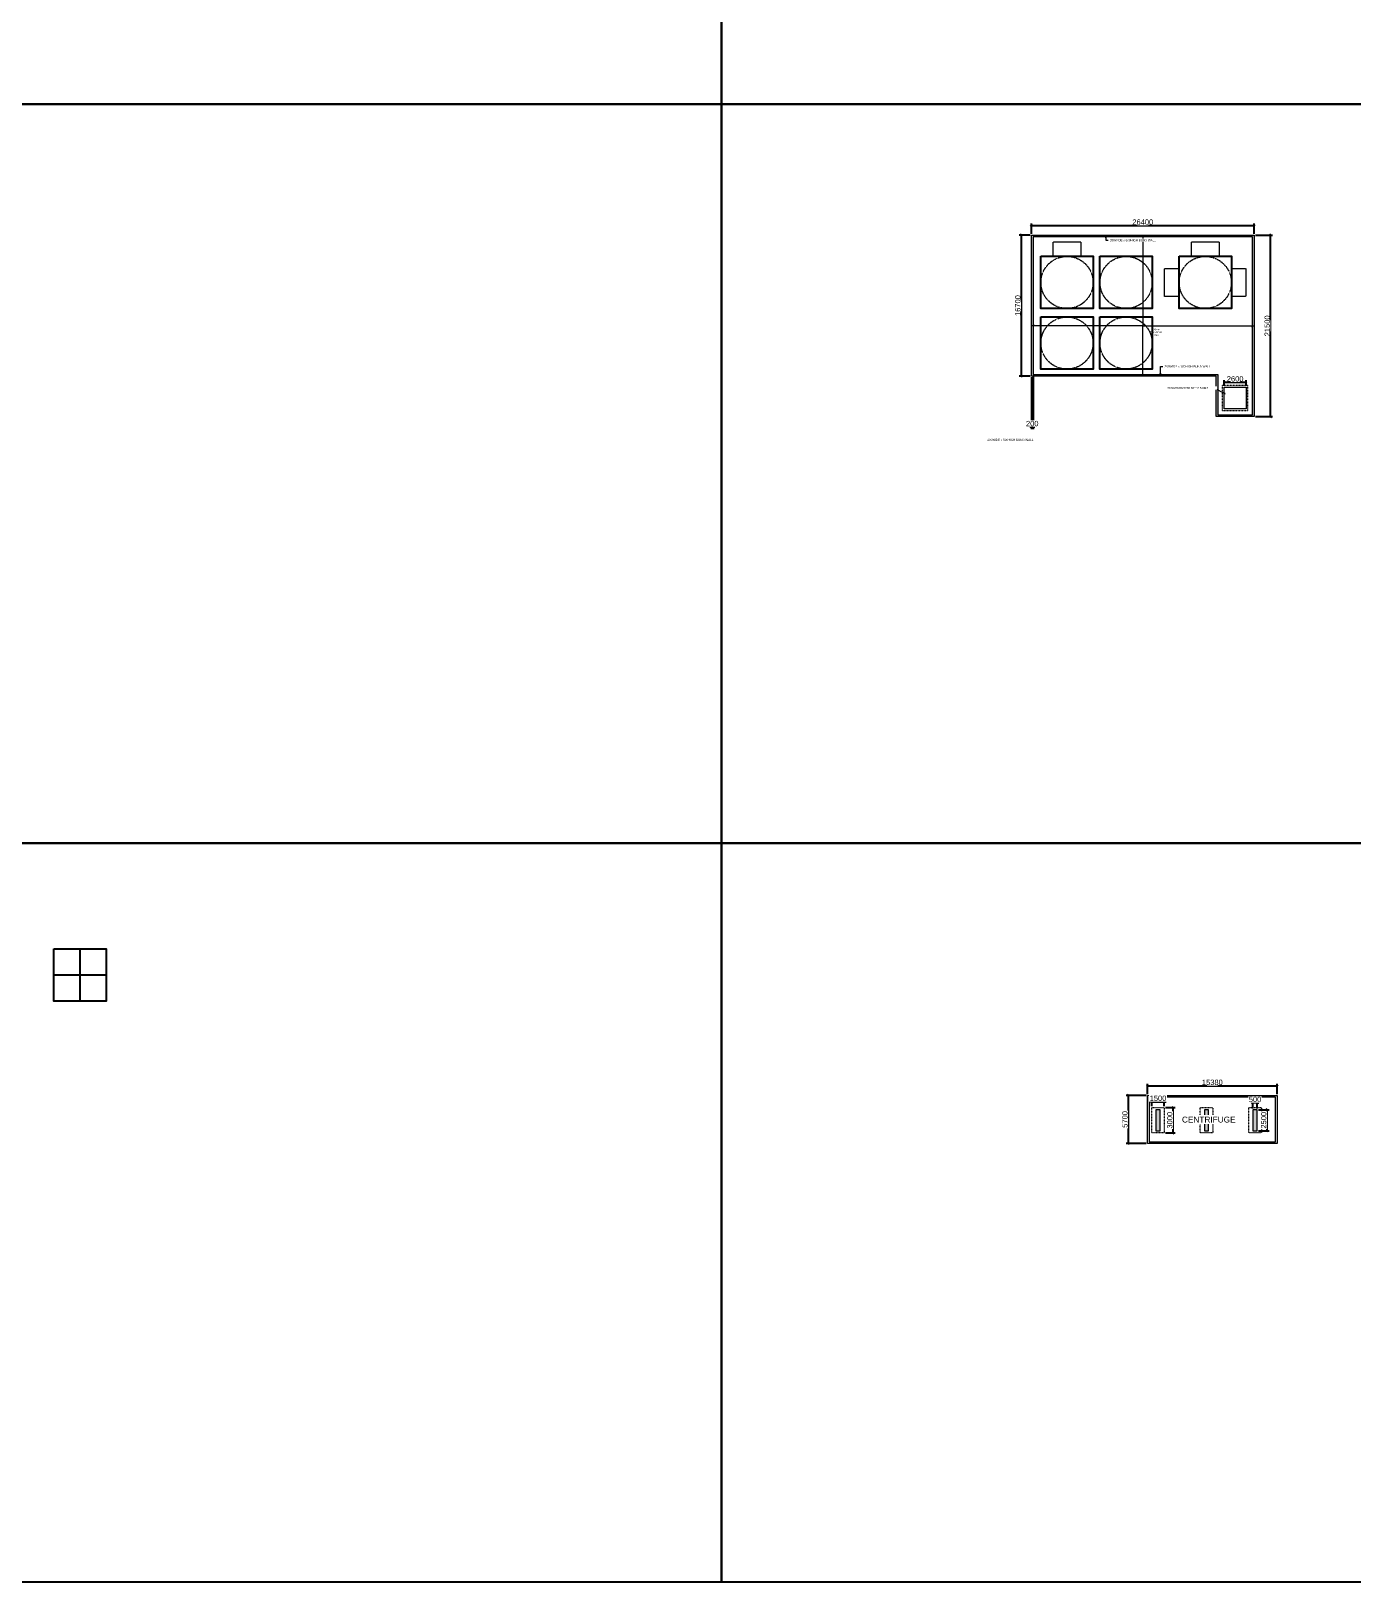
# Model space of a CAD drawing. Header units: millimetres. Extents: x 14826 to 891005, y -311366 to 56117.
# Drawn here: x 418310 to 574868, y -311366 to -127624 of the extents above; entities that cross this region are included whole.
import ezdxf

# ---------------------------------------------------------------- set-up
doc = ezdxf.new("R2010")
doc.units = ezdxf.units.MM
doc.linetypes.add('Dash', pattern=[6.35, 3.175, -3.175])
doc.linetypes.add('Hidden', pattern=[7.14375, 4.7625, -2.38125])
for name, color, linetype, lineweight in [('A-ANNO-DIMS', 7, 'Continuous', 9), ('A-DETL-HDLN', 7, 'Hidden', 9), ('A-WALL', 7, 'Continuous', 9), ('A-WALL-HDLN', 7, 'Dash', 9), ('G-ANNO-TEXT', 7, 'Continuous', 9), ('S-COLS', 7, 'Continuous', 9), ('S-FLOR-SYMB', 7, 'Continuous', 9), ('S-FNDN', 7, 'Continuous', 9), ('S-FNDN-HDLN', 7, 'Dash', 9), ('S-FNDN-IDEN', 7, 'Continuous', 9)]:
    doc.layers.add(name, color=color, linetype=linetype, lineweight=lineweight)
doc.styles.add('Arial', font='arial.ttf', dxfattribs={"height": 636.361708})
doc.styles.add('Arial_1', font='arial.ttf', dxfattribs={"height": 636.4})
doc.dimstyles.new('Greene_Arch_tick_-_2_5mm_Arial', dxfattribs={"dimscale": 304.8, "dimtxt": 255.06485, "dimasz": 0.656168, "dimexe": 0.787402, "dimexo": 0.492126, "dimgap": 0.246063, "dimtad": 1, "dimdec": 0, "dimzin": 0, "dimdsep": 46, "dimtxsty": 'Arial', "dimblk1": 'OBLIQUE', "dimblk2": 'OBLIQUE', "dimsah": 1, "dimcen": 0.09, "dimazin": 0, "dimtfac": 1, "dimtdec": 4, "dimtix": 1, "dimtmove": 0, "dimatfit": 3, "dimfxl": 1, "dimtvp": 1, "dimtfill": 1, "dimtolj": 1, "dimtzin": 0, "dimarcsym": 2})

# ---------------------------------------------------------------- blocks, each defined once
blk = doc.blocks.new('_Oblique')
at = {"color": 0, "linetype": 'ByBlock', "lineweight": -2}
blk.add_line((-0.5, -0.5), (0.5, 0.5), dxfattribs=at)
blk = doc.blocks.new('*D611')
at = {"layer": 'A-ANNO-DIMS', "color": 0, "lineweight": -2, "transparency": 16777216}
for p, q in [((536872, -151651), (536872, -150425)), ((536872, -150665), (563272, -150665)), ((563272, -151651), (563272, -150425))]:
    blk.add_line(p, q, dxfattribs=at)
at = {"layer": 'Defpoints', "color": 0, "transparency": 16777216}
for p in [(563272, -150665), (536872, -151801), (563272, -151801)]:
    blk.add_point(p, dxfattribs=at)
at = {"layer": 'A-ANNO-DIMS', "color": 0, "lineweight": -2, "transparency": 16777216, "xscale": 200, "yscale": 200, "zscale": 200, "rotation": 180}
blk.add_blockref('_Oblique', (536872, -150665), dxfattribs=at)
at = {"layer": 'A-ANNO-DIMS', "color": 0, "lineweight": -2, "transparency": 16777216, "xscale": 200, "yscale": 200, "zscale": 200}
blk.add_blockref('_Oblique', (563272, -150665), dxfattribs=at)
at = {"layer": 'A-ANNO-DIMS', "color": 0, "transparency": 16777216, "insert": (550072, -150265), "char_height": 636.4, "width": 1153.68, "attachment_point": 5, "style": 'Arial', "bg_fill": 3, "box_fill_scale": 1.1, "bg_fill_color": 256, "bg_fill_true_color": 13158600, "bg_fill_transparency": 0}
blk.add_mtext('\\A1;26400', dxfattribs=at)
blk = doc.blocks.new('*D612')
at = {"layer": 'A-ANNO-DIMS', "color": 0, "lineweight": -2, "transparency": 16777216}
for p, q in [((563422, -151801), (565464, -151801)), ((565224, -173301), (565224, -151801)), ((563422, -173301), (565464, -173301))]:
    blk.add_line(p, q, dxfattribs=at)
at = {"layer": 'Defpoints', "color": 0, "transparency": 16777216}
for p in [(563272, -151801), (565224, -151801), (563272, -173301)]:
    blk.add_point(p, dxfattribs=at)
at = {"layer": 'A-ANNO-DIMS', "color": 0, "lineweight": -2, "transparency": 16777216, "xscale": 200, "yscale": 200, "zscale": 200}
for p, rotation in [((565224, -151801), 90), ((565224, -173301), 270)]:
    blk.add_blockref('_Oblique', p, dxfattribs=dict(at, rotation=rotation))
at = {"layer": 'A-ANNO-DIMS', "color": 0, "transparency": 16777216, "insert": (564824, -162551), "char_height": 636.4, "width": 1153.68, "attachment_point": 5, "rotation": 90, "style": 'Arial', "bg_fill": 3, "box_fill_scale": 1.1, "bg_fill_color": 256, "bg_fill_true_color": 13158600, "bg_fill_transparency": 0}
blk.add_mtext('\\A1;21500', dxfattribs=at)
blk = doc.blocks.new('*D613')
at = {"layer": 'A-ANNO-DIMS', "color": 0, "lineweight": -2, "transparency": 16777216}
for p, q in [((536722, -151801), (535424, -151801)), ((535664, -151801), (535664, -168501)), ((536722, -168501), (535424, -168501))]:
    blk.add_line(p, q, dxfattribs=at)
at = {"layer": 'Defpoints', "color": 0, "transparency": 16777216}
for p in [(536872, -151801), (535664, -168501), (536872, -168501)]:
    blk.add_point(p, dxfattribs=at)
at = {"layer": 'A-ANNO-DIMS', "color": 0, "lineweight": -2, "transparency": 16777216, "xscale": 200, "yscale": 200, "zscale": 200}
for p, rotation in [((535664, -151801), 90), ((535664, -168501), 270)]:
    blk.add_blockref('_Oblique', p, dxfattribs=dict(at, rotation=rotation))
at = {"layer": 'A-ANNO-DIMS', "color": 0, "transparency": 16777216, "insert": (535264, -160151), "char_height": 636.4, "width": 1153.68, "attachment_point": 5, "rotation": 90, "style": 'Arial', "bg_fill": 3, "box_fill_scale": 1.1, "bg_fill_color": 256, "bg_fill_true_color": 13158600, "bg_fill_transparency": 0}
blk.add_mtext('\\A1;16700', dxfattribs=at)
blk = doc.blocks.new('*D614')
at = {"layer": 'A-ANNO-DIMS', "color": 0, "lineweight": -2, "transparency": 16777216}
for p, q in [((536872, -168651), (536872, -174775)), ((537072, -168451), (537072, -174775)), ((536872, -174535), (536672, -174535)), ((536872, -174535), (537072, -174535)), ((537072, -174535), (537272, -174535))]:
    blk.add_line(p, q, dxfattribs=at)
at = {"layer": 'Defpoints', "color": 0, "transparency": 16777216}
for p in [(536872, -168501), (537072, -168301)]:
    blk.add_point(p, dxfattribs=at)
at = {"layer": 'A-ANNO-DIMS', "color": 0, "lineweight": -2, "transparency": 16777216, "xscale": 200, "yscale": 200, "zscale": 200}
blk.add_blockref('_Oblique', (536872, -174535), dxfattribs=at)
at = {"layer": 'A-ANNO-DIMS', "color": 0, "lineweight": -2, "transparency": 16777216, "xscale": 200, "yscale": 200, "zscale": 200, "rotation": 180}
blk.add_blockref('_Oblique', (537072, -174535), dxfattribs=at)
at = {"layer": 'A-ANNO-DIMS', "color": 0, "transparency": 16777216, "insert": (536972, -174135), "char_height": 636.4, "width": 692.21, "attachment_point": 5, "style": 'Arial', "bg_fill": 3, "box_fill_scale": 1.1, "bg_fill_color": 256, "bg_fill_true_color": 13158600, "bg_fill_transparency": 0}
blk.add_mtext('\\A1;200', dxfattribs=at)
at = {"layer": 'Defpoints', "color": 0, "transparency": 16777216}
blk.add_point((537072, -174535), dxfattribs=at)
blk = doc.blocks.new('*D615')
at = {"layer": 'A-ANNO-DIMS', "color": 0, "lineweight": -2, "transparency": 16777216}
for p, q in [((559722, -169651), (559722, -168996)), ((562322, -169651), (562322, -168996)), ((559722, -169236), (562322, -169236))]:
    blk.add_line(p, q, dxfattribs=at)
at = {"layer": 'A-ANNO-DIMS', "color": 0, "lineweight": -2, "transparency": 16777216, "xscale": 200, "yscale": 200, "zscale": 200, "rotation": 180}
blk.add_blockref('_Oblique', (559722, -169236), dxfattribs=at)
at = {"layer": 'A-ANNO-DIMS', "color": 0, "lineweight": -2, "transparency": 16777216, "xscale": 200, "yscale": 200, "zscale": 200}
blk.add_blockref('_Oblique', (562322, -169236), dxfattribs=at)
at = {"layer": 'A-ANNO-DIMS', "color": 0, "transparency": 16777216, "insert": (561022, -168836), "char_height": 636.4, "width": 922.94, "attachment_point": 5, "style": 'Arial', "bg_fill": 3, "box_fill_scale": 1.1, "bg_fill_color": 256, "bg_fill_true_color": 13158600, "bg_fill_transparency": 0}
blk.add_mtext('\\A1;2600', dxfattribs=at)
at = {"layer": 'Defpoints', "color": 0, "transparency": 16777216}
for p in [(559722, -169801), (562322, -169236), (562322, -169801)]:
    blk.add_point(p, dxfattribs=at)
blk = doc.blocks.new('M_Span Direction - One Way Slab-368266-LIME SYSTEM _ MIXED SLURRY S1_S2')
at = {"layer": 'S-FLOR-SYMB'}
for points in [[(-128.9, 0.8), (-128.9, 0), (-132, 0)], [(128.9, -0.8), (128.9, 0), (132, 0)]]:
    blk.add_hatch(color=256, dxfattribs=at).paths.add_polyline_path(points)
for p, q in [((0, 107.5), (-1.1, 106.4)), ((0, 107.5), (1.1, 106.4)), ((0, 107.5), (0, 0)), ((-128.9, 0.8), (-132, 0)), ((0, 0), (-132, 0)), ((-128.9, 0), (-128.9, 0.8)), ((0, 0), (132, 0)), ((0, -59.5), (0, 0)), ((128.9, -0.8), (132, 0)), ((128.9, 0), (128.9, -0.8)), ((0, -59.5), (-1.1, -58.4)), ((0, -59.5), (1.1, -58.4))]:
    blk.add_line(p, q, dxfattribs=at)
blk = doc.blocks.new('*D617')
at = {"layer": 'A-ANNO-DIMS', "color": 0, "lineweight": -2, "transparency": 16777216}
for p, q in [((550627, -253563), (550627, -252337)), ((550627, -252577), (566007, -252577)), ((566007, -253563), (566007, -252337))]:
    blk.add_line(p, q, dxfattribs=at)
at = {"layer": 'Defpoints', "color": 0, "transparency": 16777216}
for p in [(566007, -252577), (550627, -253713), (566007, -253713)]:
    blk.add_point(p, dxfattribs=at)
at = {"layer": 'A-ANNO-DIMS', "color": 0, "lineweight": -2, "transparency": 16777216, "xscale": 200, "yscale": 200, "zscale": 200, "rotation": 180}
blk.add_blockref('_Oblique', (550627, -252577), dxfattribs=at)
at = {"layer": 'A-ANNO-DIMS', "color": 0, "lineweight": -2, "transparency": 16777216, "xscale": 200, "yscale": 200, "zscale": 200}
blk.add_blockref('_Oblique', (566007, -252577), dxfattribs=at)
at = {"layer": 'A-ANNO-DIMS', "color": 0, "transparency": 16777216, "insert": (558317, -252177), "char_height": 636.4, "width": 1153.68, "attachment_point": 5, "style": 'Arial', "bg_fill": 3, "box_fill_scale": 1.1, "bg_fill_color": 256, "bg_fill_true_color": 13158600, "bg_fill_transparency": 0}
blk.add_mtext('\\A1;15380', dxfattribs=at)
blk = doc.blocks.new('*D618')
at = {"layer": 'A-ANNO-DIMS', "color": 0, "lineweight": -2, "transparency": 16777216}
for p, q in [((550477, -253713), (548115, -253713)), ((548355, -253713), (548355, -259413)), ((550477, -259413), (548115, -259413))]:
    blk.add_line(p, q, dxfattribs=at)
at = {"layer": 'Defpoints', "color": 0, "transparency": 16777216}
for p in [(550627, -253713), (548355, -259413), (550627, -259413)]:
    blk.add_point(p, dxfattribs=at)
at = {"layer": 'A-ANNO-DIMS', "color": 0, "lineweight": -2, "transparency": 16777216, "xscale": 200, "yscale": 200, "zscale": 200}
for p, rotation in [((548355, -253713), 90), ((548355, -259413), 270)]:
    blk.add_blockref('_Oblique', p, dxfattribs=dict(at, rotation=rotation))
at = {"layer": 'A-ANNO-DIMS', "color": 0, "transparency": 16777216, "insert": (547956, -256563), "char_height": 636.4, "attachment_point": 5, "rotation": 90, "style": 'Arial', "bg_fill": 3, "box_fill_scale": 1.1, "bg_fill_color": 256, "bg_fill_true_color": 13158600, "bg_fill_transparency": 0}
blk.add_mtext('\\A1;5700', dxfattribs=at)
blk = doc.blocks.new('*D619')
at = {"layer": 'A-ANNO-DIMS', "color": 0, "lineweight": -2, "transparency": 16777216}
for p, q in [((552777, -255163), (553913, -255163)), ((553673, -258163), (553673, -255163)), ((552777, -258163), (553913, -258163))]:
    blk.add_line(p, q, dxfattribs=at)
at = {"layer": 'A-ANNO-DIMS', "color": 0, "lineweight": -2, "transparency": 16777216, "xscale": 200, "yscale": 200, "zscale": 200}
for p, rotation in [((553673, -255163), 90), ((553673, -258163), 270)]:
    blk.add_blockref('_Oblique', p, dxfattribs=dict(at, rotation=rotation))
at = {"layer": 'A-ANNO-DIMS', "color": 0, "transparency": 16777216, "insert": (553273, -256663), "char_height": 636.4, "attachment_point": 5, "rotation": 90, "style": 'Arial', "bg_fill": 3, "box_fill_scale": 1.1, "bg_fill_color": 256, "bg_fill_true_color": 13158600, "bg_fill_transparency": 0}
blk.add_mtext('\\A1;3000', dxfattribs=at)
at = {"layer": 'Defpoints', "color": 0, "transparency": 16777216}
for p in [(552627, -255163), (553673, -255163), (552627, -258163)]:
    blk.add_point(p, dxfattribs=at)
blk = doc.blocks.new('*D620')
at = {"layer": 'A-ANNO-DIMS', "color": 0, "lineweight": -2, "transparency": 16777216}
for p, q in [((551127, -254468), (550927, -254468)), ((551127, -255013), (551127, -254228)), ((551127, -254468), (552627, -254468)), ((552627, -255013), (552627, -254228)), ((552627, -254468), (552827, -254468))]:
    blk.add_line(p, q, dxfattribs=at)
at = {"layer": 'A-ANNO-DIMS', "color": 0, "lineweight": -2, "transparency": 16777216, "xscale": 200, "yscale": 200, "zscale": 200}
blk.add_blockref('_Oblique', (551127, -254468), dxfattribs=at)
at = {"layer": 'A-ANNO-DIMS', "color": 0, "lineweight": -2, "transparency": 16777216, "xscale": 200, "yscale": 200, "zscale": 200, "rotation": 180}
blk.add_blockref('_Oblique', (552627, -254468), dxfattribs=at)
at = {"layer": 'A-ANNO-DIMS', "color": 0, "transparency": 16777216, "insert": (551877, -254068), "char_height": 636.4, "attachment_point": 5, "style": 'Arial', "bg_fill": 3, "box_fill_scale": 1.1, "bg_fill_color": 256, "bg_fill_true_color": 13158600, "bg_fill_transparency": 0}
blk.add_mtext('\\A1;1500', dxfattribs=at)
at = {"layer": 'Defpoints', "color": 0, "transparency": 16777216}
for p in [(551127, -255163), (552627, -254468), (552627, -255163)]:
    blk.add_point(p, dxfattribs=at)
blk = doc.blocks.new('*D621')
at = {"layer": 'A-ANNO-DIMS', "color": 0, "lineweight": -2, "transparency": 16777216}
for p, q in [((563777, -255413), (565044, -255413)), ((564804, -257913), (564804, -255413)), ((563777, -257913), (565044, -257913))]:
    blk.add_line(p, q, dxfattribs=at)
at = {"layer": 'A-ANNO-DIMS', "color": 0, "lineweight": -2, "transparency": 16777216, "xscale": 200, "yscale": 200, "zscale": 200}
for p, rotation in [((564804, -255413), 90), ((564804, -257913), 270)]:
    blk.add_blockref('_Oblique', p, dxfattribs=dict(at, rotation=rotation))
at = {"layer": 'A-ANNO-DIMS', "color": 0, "transparency": 16777216, "insert": (564404, -256663), "char_height": 636.4, "attachment_point": 5, "rotation": 90, "style": 'Arial', "bg_fill": 3, "box_fill_scale": 1.1, "bg_fill_color": 256, "bg_fill_true_color": 13158600, "bg_fill_transparency": 0}
blk.add_mtext('\\A1;2500', dxfattribs=at)
at = {"layer": 'Defpoints', "color": 0, "transparency": 16777216}
for p in [(563627, -255413), (564804, -255413), (563627, -257913)]:
    blk.add_point(p, dxfattribs=at)
blk = doc.blocks.new('*D622')
at = {"layer": 'A-ANNO-DIMS', "color": 0, "lineweight": -2, "transparency": 16777216}
for p, q in [((563127, -254601), (562927, -254601)), ((563127, -255263), (563127, -254361)), ((563627, -254601), (563127, -254601)), ((563627, -255263), (563627, -254361)), ((563627, -254601), (563827, -254601))]:
    blk.add_line(p, q, dxfattribs=at)
at = {"layer": 'A-ANNO-DIMS', "color": 0, "lineweight": -2, "transparency": 16777216, "xscale": 200, "yscale": 200, "zscale": 200}
blk.add_blockref('_Oblique', (563127, -254601), dxfattribs=at)
at = {"layer": 'A-ANNO-DIMS', "color": 0, "lineweight": -2, "transparency": 16777216, "xscale": 200, "yscale": 200, "zscale": 200, "rotation": 180}
blk.add_blockref('_Oblique', (563627, -254601), dxfattribs=at)
at = {"layer": 'A-ANNO-DIMS', "color": 0, "transparency": 16777216, "insert": (563377, -254201), "char_height": 636.4, "attachment_point": 5, "style": 'Arial', "bg_fill": 3, "box_fill_scale": 1.1, "bg_fill_color": 256, "bg_fill_true_color": 13158600, "bg_fill_transparency": 0}
blk.add_mtext('\\A1;500', dxfattribs=at)
at = {"layer": 'Defpoints', "color": 0, "transparency": 16777216}
for p in [(563127, -254601), (563127, -255413), (563627, -255413)]:
    blk.add_point(p, dxfattribs=at)

msp = doc.modelspace()

# ---------------------------------------------------------------- hatches: boundary and pattern name
at = {"layer": 'A-WALL', "true_color": 0xc0c0c0}
for points in [[(536871.78423, -152000.8756), (563071.78423, -152000.8756), (563071.78423, -151800.8756), (536871.78423, -151800.8756)], [(537071.78423, -168500.8756), (537071.78423, -152000.8756), (536871.78423, -152000.8756), (536871.78423, -168500.8756)], [(563271.78423, -173300.8756), (563271.78423, -151800.8756), (563071.78423, -151800.8756), (563071.78423, -173300.8756)], [(558971.78423, -168500.8756), (558971.78423, -168300.8756), (537071.78423, -168300.8756), (537071.78423, -168500.8756), (558771.78423, -168500.8756)], [(558971.78423, -173300.8756), (558971.78423, -168500.8756), (558771.78423, -168500.8756), (558771.78423, -173300.8756)], [(563071.78423, -173300.8756), (563071.78423, -173100.8756), (558971.78423, -173100.8756), (558971.78423, -173300.8756)]]:
    msp.add_hatch(color=9, dxfattribs=at).paths.add_polyline_path(points)
at = {"layer": 'G-ANNO-TEXT'}
msp.add_hatch(color=256, dxfattribs=at).paths.add_polyline_path([(552162.47917, -168371.1138), (552216.06901, -168171.1138), (552108.88933, -168171.1138)])
at = {"layer": 'S-COLS', "lineweight": 5, "true_color": 0xc0c0c0}
for points in [[(552126.50287, -257913.01293), (552126.50287, -255413.01293), (551626.50287, -255413.01293), (551626.50287, -257913.01293)], [(557876.50287, -257913.01293), (557876.50287, -255413.01293), (557376.50287, -255413.01293), (557376.50287, -257913.01293)], [(563626.50287, -257913.01293), (563626.50287, -255413.01293), (563126.50287, -255413.01293), (563126.50287, -257913.01293)]]:
    msp.add_hatch(color=9, dxfattribs=at).paths.add_polyline_path(points)

# ---------------------------------------------------------------- linework, layer by layer
at = {"color": 2}
for p, q in [((424101.08714, -236357.62042), (424101.08714, -242557.62042)), ((427201.08714, -239457.62042), (421001.08714, -239457.62042))]:
    msp.add_line(p, q, dxfattribs=at)
at = {"color": 1}
for points in [[(500161.06418, -48744.0032), (369879.79872, -48744.0032), (369879.79872, -136284.53271), (500161.06418, -136284.53271)], [(630442.32963, -48744.0032), (500161.06418, -48744.0032), (500161.06418, -136284.53271), (630442.32963, -136284.53271)], [(500161.06418, -136284.53271), (369879.79872, -136284.53271), (369879.79872, -223825.06223), (500161.06418, -223825.06223)], [(500161.06418, -223825.06223), (369879.79872, -223825.06223), (369879.79872, -311365.59174), (500161.06418, -311365.59174)], [(630442.32963, -223825.06223), (500161.06418, -223825.06223), (500161.06418, -311365.59174), (630442.32963, -311365.59174)]]:
    msp.add_lwpolyline(points, close=True, dxfattribs=at)
at = {"color": 2}
for points in [[(537993.82565, -154313.23694), (544193.82565, -154313.23694), (544193.82565, -160513.23694), (537993.82565, -160513.23694)], [(544993.82565, -154313.23694), (551193.82565, -154313.23694), (551193.82565, -160513.23694), (544993.82565, -160513.23694)], [(554380.28184, -154313.23694), (560580.28184, -154313.23694), (560580.28184, -160513.23694), (554380.28184, -160513.23694)], [(544993.82565, -161489.5919), (551193.82565, -161489.5919), (551193.82565, -167689.5919), (544993.82565, -167689.5919)], [(421001.08714, -236357.62042), (427201.08714, -236357.62042), (427201.08714, -242557.62042), (421001.08714, -242557.62042)]]:
    msp.add_lwpolyline(points, close=True, dxfattribs=at)
at = {"layer": 'A-DETL-HDLN'}
for p, q in [((539443.82257, -152591.58963), (542743.79344, -152591.58963)), ((539443.82257, -154325.05947), (539443.82257, -152591.58963)), ((542743.79344, -154325.05947), (539443.82257, -154325.05947)), ((542743.79344, -152591.58963), (542743.79344, -154325.05947)), ((555830.27877, -152591.58963), (559130.24964, -152591.58963)), ((555830.27877, -154325.05947), (555830.27877, -152591.58963)), ((559130.24964, -154325.05947), (555830.27877, -154325.05947)), ((559130.24964, -152591.58963), (559130.24964, -154325.05947)), ((552658.63453, -155763.26915), (554392.10437, -155763.26915)), ((552658.63453, -159063.24002), (552658.63453, -155763.26915)), ((554392.10437, -155763.26915), (554392.10437, -159063.24002)), ((560568.45932, -155763.26915), (562301.92915, -155763.26915)), ((560568.45932, -159063.24002), (560568.45932, -155763.26915)), ((562301.92915, -155763.26915), (562301.92915, -159063.24002)), ((554392.10437, -159063.24002), (552658.63453, -159063.24002)), ((562301.92915, -159063.24002), (560568.45932, -159063.24002))]:
    msp.add_line(p, q, dxfattribs=at)
for centre in [(541093.82565, -157413.23694), (548093.82565, -157413.23694), (557480.28184, -157413.23694), (541093.82565, -164589.5919), (548093.82565, -164589.5919)]:
    msp.add_circle(centre, 3088.17748, dxfattribs=at)
at = {"layer": 'A-WALL'}
for p, q in [((536871.78423, -151800.8756), (563271.78423, -151800.8756)), ((536871.78423, -168500.8756), (536871.78423, -151800.8756)), ((563071.78423, -152000.8756), (537071.78423, -152000.8756)), ((537071.78423, -152000.8756), (537071.78423, -168300.8756)), ((563071.78423, -173100.8756), (563071.78423, -152000.8756)), ((563271.78423, -151800.8756), (563271.78423, -173300.8756)), ((558771.78423, -168500.8756), (536871.78423, -168500.8756)), ((537071.78423, -168300.8756), (558971.78423, -168300.8756)), ((558771.78423, -173300.8756), (558771.78423, -168500.8756)), ((558971.78423, -168300.8756), (558971.78423, -173100.8756)), ((563271.78423, -173300.8756), (558771.78423, -173300.8756)), ((558971.78423, -173100.8756), (563071.78423, -173100.8756)), ((550626.50287, -253713.01293), (566006.50287, -253713.01293)), ((550626.50287, -259413.01293), (550626.50287, -253713.01293)), ((565806.50287, -253913.01293), (550826.50287, -253913.01293)), ((550826.50287, -253913.01293), (550826.50287, -259213.01293)), ((565806.50287, -259213.01293), (565806.50287, -253913.01293)), ((566006.50287, -253713.01293), (566006.50287, -259413.01293)), ((566006.50287, -259413.01293), (550626.50287, -259413.01293)), ((550826.50287, -259213.01293), (565806.50287, -259213.01293))]:
    msp.add_line(p, q, dxfattribs=at)
at = {"layer": 'A-WALL-HDLN'}
for p, q in [((562521.78423, -169600.8756), (559521.78423, -169600.8756)), ((559521.78423, -172600.8756), (559521.78423, -169600.8756)), ((562521.78423, -172600.8756), (562521.78423, -169600.8756)), ((559521.78423, -172600.8756), (562521.78423, -172600.8756))]:
    msp.add_line(p, q, dxfattribs=at)
at = {"layer": 'G-ANNO-TEXT'}
for p, q in [((552216.06901, -168171.1138), (552108.88933, -168171.1138)), ((552108.88933, -168171.1138), (552162.47917, -168371.1138)), ((552162.47917, -167361.51594), (552457.80658, -167361.51594)), ((552162.47917, -168371.1138), (552162.47917, -167361.51594)), ((552162.47917, -168371.1138), (552216.06901, -168171.1138)), ((557996.57522, -169923.26076), (557989.53355, -169923.26076)), ((558523.9456, -169923.26076), (557996.57522, -169923.26076))]:
    msp.add_line(p, q, dxfattribs=at)
at = {"layer": 'S-COLS'}
for p, q in [((551626.50287, -255413.01293), (551626.50287, -257913.01293)), ((552126.50287, -255413.01293), (551626.50287, -255413.01293)), ((552126.50287, -257913.01293), (552126.50287, -255413.01293)), ((557376.50287, -255413.01293), (557376.50287, -257913.01293)), ((557876.50287, -255413.01293), (557376.50287, -255413.01293)), ((557876.50287, -257913.01293), (557876.50287, -255413.01293)), ((563126.50287, -255413.01293), (563126.50287, -257913.01293)), ((563626.50287, -255413.01293), (563126.50287, -255413.01293)), ((563626.50287, -257913.01293), (563626.50287, -255413.01293)), ((551626.50287, -257913.01293), (552126.50287, -257913.01293)), ((557376.50287, -257913.01293), (557876.50287, -257913.01293)), ((563126.50287, -257913.01293), (563626.50287, -257913.01293))]:
    msp.add_line(p, q, dxfattribs=at)
at = {"layer": 'S-FNDN'}
for p, q in [((559721.78423, -172400.8756), (559721.78423, -169800.8756)), ((559721.78423, -169800.8756), (562321.78423, -169800.8756)), ((562321.78423, -169800.8756), (562321.78423, -172400.8756)), ((562321.78423, -172400.8756), (559721.78423, -172400.8756))]:
    msp.add_line(p, q, dxfattribs=at)
at = {"layer": 'S-FNDN-HDLN'}
for p, q in [((551127.10303, -255163.01293), (552627.10303, -255163.01293)), ((551127.10303, -258163.01293), (551127.10303, -255163.01293)), ((552627.10303, -255163.01293), (552627.10303, -258163.01293)), ((556877.10303, -255163.01293), (558377.10303, -255163.01293)), ((556877.10303, -258163.01293), (556877.10303, -255163.01293)), ((558377.10303, -255163.01293), (558377.10303, -258163.01293)), ((562627.10303, -255163.01293), (564127.10303, -255163.01293)), ((562627.10303, -258163.01293), (562627.10303, -255163.01293)), ((564127.10303, -255163.01293), (564127.10303, -258163.01293)), ((552627.10303, -258163.01293), (551127.10303, -258163.01293)), ((558377.10303, -258163.01293), (556877.10303, -258163.01293)), ((564127.10303, -258163.01293), (562627.10303, -258163.01293))]:
    msp.add_line(p, q, dxfattribs=at)

# ---------------------------------------------------------------- texts
at = {"layer": 'G-ANNO-TEXT', "insert": (531651.56874, -175935.71564), "char_height": 250, "width": 6621.93875, "attachment_point": 1, "style": 'Arial', "bg_fill": 3, "box_fill_scale": 1.25, "bg_fill_color": 256, "bg_fill_true_color": 13158600, "bg_fill_transparency": 0}
msp.add_mtext('200WIDE x 500HIGH BUND WALL', dxfattribs=at)
at = {"layer": 'S-FNDN-IDEN', "char_height": 200, "attachment_point": 1, "style": 'Arial_1'}
for s, insert, width in [('Foundation', (550936.19871, -163210.95893), 1731.645), ('150mm', (551174.32371, -162886.84435), 1154.43), ('Slab', (551366.14662, -163535.07351), 697.468125)]:
    msp.add_mtext(s, dxfattribs=dict(at, insert=insert, width=width))

# ---------------------------------------------------------------- next in the draw order: texts
at = {"layer": 'G-ANNO-TEXT', "insert": (554714.81668, -256234.24009), "char_height": 700, "width": 7045.6305937, "attachment_point": 1, "style": 'Arial', "bg_fill": 3, "box_fill_scale": 1.25, "bg_fill_color": 256, "bg_fill_true_color": 13158600, "bg_fill_transparency": 0}
msp.add_mtext('CENTRIFUGE', dxfattribs=at)

# ---------------------------------------------------------------- next in the draw order: dimensions: what is measured, and where the dimension line sits
at = {"layer": 'A-ANNO-DIMS'}
for base, p1, p2, picture, middle in [((563271.78423, -150664.99537), (536871.78423, -151800.8756), (563271.78423, -151800.8756), '*D611', (550071.78423, -150265.08627)), ((566006.50287, -252577.1327), (550626.50287, -253713.01293), (566006.50287, -253713.01293), '*D617', (558316.50287, -252177.00656))]:
    dim = msp.add_linear_dim(base=base, p1=p1, p2=p2, dimstyle='Greene_Arch_tick_-_2_5mm_Arial', override={"dimpost": '<>', "dimfxl": 26400}, dxfattribs=at)
    dim.commit()
    dim.dimension.update_dxf_attribs({"geometry": picture, "text_midpoint": middle})
dim = msp.add_linear_dim(base=(564804.38623, -255413.01293), p1=(563626.50287, -257913.01293), p2=(563626.50287, -255413.01293), angle=90, dimstyle='Greene_Arch_tick_-_2_5mm_Arial', override={"dimpost": '<>', "dimfxl": 26400}, dxfattribs=at)
dim.commit()
dim.dimension.update_dxf_attribs({"geometry": '*D621', "text_midpoint": (564404.47714, -256663.01293)})

# ---------------------------------------------------------------- next in the draw order: hatches: boundary and pattern name
at = {"layer": 'G-ANNO-TEXT'}
msp.add_hatch(color=256, dxfattribs=at).paths.add_polyline_path([(545678.86516, -151853.80755), (545625.27532, -152053.80755), (545732.455, -152053.80755)])

# ---------------------------------------------------------------- next in the draw order: linework, layer by layer
for p, q in [((545678.86516, -151853.80755), (545625.27532, -152053.80755)), ((545625.27532, -152053.80755), (545732.455, -152053.80755)), ((545732.455, -152053.80755), (545678.86516, -151853.80755)), ((545678.86516, -151853.80755), (545678.86516, -152406.49172)), ((545678.86516, -152406.49172), (545974.19258, -152406.49172))]:
    msp.add_line(p, q, dxfattribs=at)

# ---------------------------------------------------------------- next in the draw order: dimensions: what is measured, and where the dimension line sits
at = {"layer": 'A-ANNO-DIMS'}
for base, p1, p2, override, picture, middle in [((535663.52532, -168500.8756), (536871.78423, -151800.8756), (536871.78423, -168500.8756), {"dimpost": '<>', "dimfxl": 16700}, '*D613', (535263.61623, -160150.8756)), ((565223.90788, -151800.8756), (563271.78423, -173300.8756), (563271.78423, -151800.8756), {"dimpost": '<>', "dimfxl": 21500}, '*D612', (564823.99878, -162550.8756)), ((548355.47241, -259413.01293), (550626.50287, -253713.01293), (550626.50287, -259413.01293), {"dimpost": '<>', "dimfxl": 26400}, '*D618', (547955.56331, -256563.01293)), ((553672.68006, -255163.01293), (552627.10303, -258163.01293), (552627.10303, -255163.01293), {"dimpost": '<>', "dimfxl": 26400}, '*D619', (553272.55392, -256663.01293))]:
    dim = msp.add_linear_dim(base=base, p1=p1, p2=p2, angle=90, dimstyle='Greene_Arch_tick_-_2_5mm_Arial', override=override, dxfattribs=at)
    dim.commit()
    dim.dimension.update_dxf_attribs({"geometry": picture, "text_midpoint": middle})
dim = msp.add_linear_dim(base=(563126.50287, -254600.89381), p1=(563626.50287, -255413.01293), p2=(563126.50287, -255413.01293), dimstyle='Greene_Arch_tick_-_2_5mm_Arial', override={"dimpost": '<>', "dimfxl": 26400}, dxfattribs=at)
dim.commit()
dim.dimension.update_dxf_attribs({"geometry": '*D622', "text_midpoint": (563376.50287, -254200.98471)})

# ---------------------------------------------------------------- next in the draw order: dimensions: what is measured, and where the dimension line sits
for base, p1, p2, override, picture, middle in [((537071.78423, -174534.82496), (536871.78423, -168500.8756), (537071.78423, -168300.8756), {"dimpost": '<>', "dimfxl": 282.842712}, '*D614', (536971.78423, -174134.91587)), ((562321.78423, -169236.00222), (559721.78423, -169800.8756), (562321.78423, -169800.8756), {"dimpost": '<>', "dimfxl": 2600}, '*D615', (561021.78423, -168836.09312)), ((552627.10303, -254468.27924), (551127.10303, -255163.01293), (552627.10303, -255163.01293), {"dimpost": '<>', "dimfxl": 26400}, '*D620', (551877.10303, -254068.37014))]:
    dim = msp.add_linear_dim(base=base, p1=p1, p2=p2, dimstyle='Greene_Arch_tick_-_2_5mm_Arial', override=override, dxfattribs=at)
    dim.commit()
    dim.dimension.update_dxf_attribs({"geometry": picture, "text_midpoint": middle})

# ---------------------------------------------------------------- next in the draw order: hatches: boundary and pattern name
at = {"layer": 'G-ANNO-TEXT'}
msp.add_hatch(color=256, dxfattribs=at).paths.add_polyline_path([(559842.37156, -170608.84226), (559689.65202, -170469.02591), (559640.20439, -170564.11752)])

# ---------------------------------------------------------------- next in the draw order: linework, layer by layer
at = {"color": 2}
msp.add_lwpolyline([(537993.82565, -161489.5919), (544193.82565, -161489.5919), (544193.82565, -167689.5919), (537993.82565, -167689.5919)], close=True, dxfattribs=at)
at = {"layer": 'G-ANNO-TEXT'}
for p, q in [((559842.37156, -170608.84226), (558523.9456, -169923.26076)), ((559689.65202, -170469.02591), (559640.20439, -170564.11752)), ((559640.20439, -170564.11752), (559842.37156, -170608.84226)), ((559842.37156, -170608.84226), (559689.65202, -170469.02591))]:
    msp.add_line(p, q, dxfattribs=at)

# ---------------------------------------------------------------- next in the draw order: block references
at = {"layer": 'S-FLOR-SYMB', "xscale": 99.99999999999993, "yscale": 99.99999999999993, "zscale": 99.99999999999993}
msp.add_blockref('M_Span Direction - One Way Slab-368266-LIME SYSTEM _ MIXED SLURRY S1_S2', (550071.78423, -162550.8756), dxfattribs=at)

# ---------------------------------------------------------------- next in the draw order: texts
at = {"layer": 'G-ANNO-TEXT', "char_height": 250, "attachment_point": 1, "style": 'Arial', "bg_fill": 3, "box_fill_scale": 1.25, "bg_fill_color": 256, "bg_fill_true_color": 13158600, "bg_fill_transparency": 0}
for s, insert, width in [('200WIDE x 500HIGH BUND WALL', (546177.39258, -152281.49172), 6621.93875), ('200WIDE x 500HIGH BUND WALL', (552661.00658, -167236.51594), 6621.93875), ('2600x2600x1200 DEEP SUMP', (552997.37522, -169798.26076), 5804.2175)]:
    msp.add_mtext(s, dxfattribs=dict(at, insert=insert, width=width))

# ---------------------------------------------------------------- next in the draw order: linework, layer by layer
at = {"color": 1}
msp.add_lwpolyline([(630442.32963, -136284.53271), (500161.06418, -136284.53271), (500161.06418, -223825.06223), (630442.32963, -223825.06223)], close=True, dxfattribs=at)

doc.saveas('drawing.dxf')
